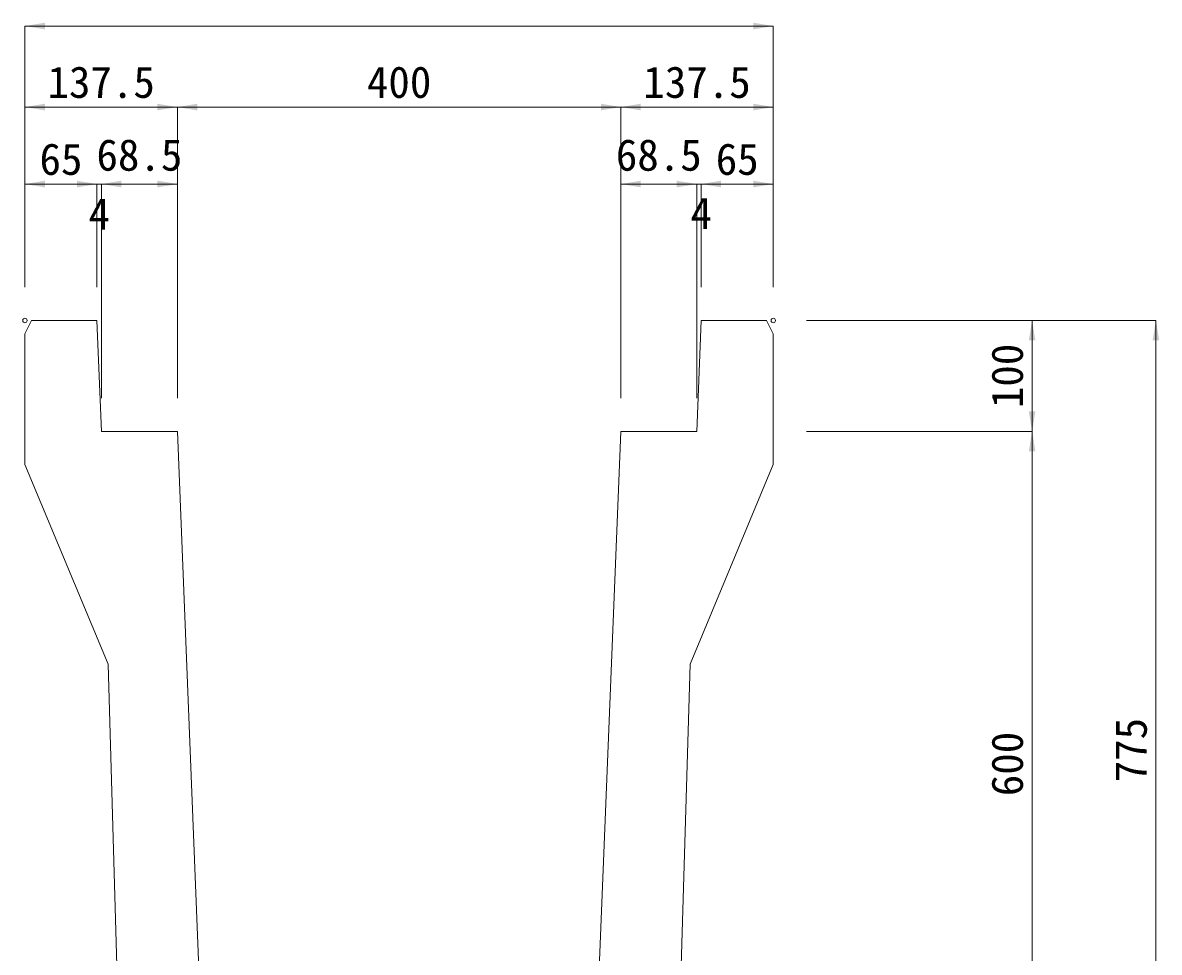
# Model space of a CAD drawing. Units: millimetres at full size; some dimension numbers follow another scale. Extents: x 190759 to 276146, y -52712 to -16236.
# Drawn here: x 243699 to 244725, y -39479 to -38640 of the extents above; entities that cross this region are included whole.
import ezdxf
from ezdxf.enums import TextEntityAlignment as Align

# ---------------------------------------------------------------- set-up
doc = ezdxf.new("R2010")
doc.units = ezdxf.units.MM
doc.header["$LTSCALE"] = 18
for name, color, linetype, lineweight in [('寸法線', 7, 'Continuous', 9), ('本体', 2, 'Continuous', 13), ('補助線', 8, 'Continuous', 13)]:
    doc.layers.add(name, color=color, linetype=linetype, lineweight=lineweight)
doc.styles.add('ＭＳ ゴシック', font='')
doc.styles.get('ＭＳ ゴシック').set_extended_font_data('MS Gothic')

# ---------------------------------------------------------------- blocks, each defined once
blk = doc.blocks.new('filled_arrow')
at = {"color": 0, "linetype": 'Continuous', "lineweight": -2}
blk.add_solid([(7.5, 1.25), (0, 0), (7.5, -1.25)], dxfattribs=at)

msp = doc.modelspace()

# ---------------------------------------------------------------- linework, layer by layer
at = {"layer": '寸法線'}
for p, q in [((243701.49, -38643.17), (244376.49, -38643.17)), ((243701.49, -38878.73), (243701.49, -38643.17)), ((244376.49, -38878.73), (244376.49, -38643.17)), ((243701.49, -38716.22), (243838.99, -38716.22)), ((243701.49, -38878.73), (243701.49, -38716.22)), ((243838.99, -38716.22), (244238.99, -38716.22)), ((243838.99, -38978.73), (243838.99, -38716.22)), ((243838.99, -38978.73), (243838.99, -38716.22)), ((244238.99, -38978.73), (244238.99, -38716.22)), ((244238.99, -38716.22), (244376.49, -38716.22)), ((244238.99, -38978.73), (244238.99, -38716.22)), ((244376.49, -38878.73), (244376.49, -38716.22)), ((243701.49, -38785.65), (243766.48, -38785.65)), ((243701.49, -38878.73), (243701.49, -38785.65)), ((243730.48, -38785.65), (243806.48, -38785.65)), ((243766.48, -38878.73), (243766.48, -38785.65)), ((243766.48, -38878.73), (243766.48, -38785.65)), ((243770.48, -38978.73), (243770.48, -38785.65)), ((243770.48, -38785.65), (243838.99, -38785.65)), ((243770.48, -38978.73), (243770.48, -38785.65)), ((243838.99, -38978.73), (243838.99, -38785.65)), ((244238.99, -38785.65), (244307.48, -38785.65)), ((244238.99, -38978.73), (244238.99, -38785.65)), ((244271.48, -38785.65), (244347.48, -38785.65)), ((244307.48, -38978.73), (244307.48, -38785.65)), ((244307.48, -38978.73), (244307.48, -38785.65)), ((244311.48, -38878.73), (244311.48, -38785.65)), ((244311.48, -38785.65), (244376.49, -38785.65)), ((244311.48, -38878.73), (244311.48, -38785.65)), ((244376.49, -38878.73), (244376.49, -38785.65)), ((244406.49, -38908.73), (244609.97, -38908.73)), ((244406.49, -38908.73), (244721.69, -38908.73)), ((244609.97, -39008.73), (244609.97, -38908.73)), ((244721.69, -39683.73), (244721.69, -38908.73)), ((244406.49, -39008.73), (244609.97, -39008.73)), ((244406.49, -39008.73), (244609.97, -39008.73)), ((244609.97, -39608.73), (244609.97, -39008.73))]:
    msp.add_line(p, q, dxfattribs=at)
at = {"layer": '本体'}
for p, q in [((243701.49, -38920.73), (243707.49, -38908.73)), ((243707.49, -38908.73), (243766.48, -38908.73)), ((243766.48, -38908.73), (243770.48, -39008.73)), ((244311.48, -38908.73), (244307.48, -39008.73)), ((244370.48, -38908.73), (244311.48, -38908.73)), ((244376.49, -38920.73), (244370.48, -38908.73)), ((243701.49, -39038.73), (243701.49, -38920.73)), ((244376.49, -39038.73), (244376.49, -38920.73)), ((243770.48, -39008.73), (243838.99, -39008.73)), ((243860.3, -39541.53), (243838.99, -39008.73)), ((244217.67, -39541.53), (244238.99, -39008.73)), ((244307.48, -39008.73), (244238.99, -39008.73)), ((243701.49, -39038.73), (243776.48, -39218.73)), ((244376.49, -39038.73), (244301.48, -39218.73)), ((243776.48, -39218.73), (243789.44, -39658.19)), ((244301.48, -39218.73), (244288.53, -39658.19))]:
    msp.add_line(p, q, dxfattribs=at)
at = {"layer": '補助線'}
for centre in [(243701.49, -38908.73), (244376.49, -38908.73)]:
    msp.add_circle(centre, 2, dxfattribs=at)

# ---------------------------------------------------------------- block references
at = {"layer": '寸法線', "xscale": 2.4, "yscale": 2.4}
for p in [(243701.49, -38643.17), (243701.49, -38716.22), (243838.99, -38716.22), (244238.99, -38716.22), (243701.49, -38785.65), (243770.48, -38785.65), (243770.48, -38785.65), (244238.99, -38785.65), (244311.48, -38785.65), (244311.48, -38785.65)]:
    msp.add_blockref('filled_arrow', p, dxfattribs=at)
for p, rotation in [((244376.49, -38643.17), 180), ((243838.99, -38716.22), 180), ((244238.99, -38716.22), 180), ((244376.49, -38716.22), 180), ((243766.48, -38785.65), 180), ((243766.48, -38785.65), 180), ((243838.99, -38785.65), 180), ((244307.48, -38785.65), 180), ((244307.48, -38785.65), 180), ((244376.49, -38785.65), 180), ((244609.97, -38908.73), 270), ((244721.69, -38908.73), 270), ((244609.97, -39008.73), 90), ((244609.97, -39008.73), 270)]:
    msp.add_blockref('filled_arrow', p, dxfattribs=dict(at, rotation=rotation))

# ---------------------------------------------------------------- texts
at = {"layer": '寸法線', "style": 'ＭＳ ゴシック'}
for s, p in [('137.5', (243770.24, -38693.72)), ('400', (244038.99, -38693.72)), ('137.5', (244307.74, -38693.72)), ('65', (243733.99, -38763.15)), ('68.5', (243804.74, -38759.4)), ('68.5', (244273.24, -38759.4)), ('65', (244343.99, -38763.15)), ('4', (243768.48, -38812.69)), ('4', (244311.48, -38811.98))]:
    msp.add_text(s, height=28.48, dxfattribs=at).set_placement(p, align=Align.MIDDLE_CENTER)
for s, p in [('100', (244587.47, -38958.73)), ('775', (244699.19, -39296.23)), ('600', (244587.47, -39308.73))]:
    msp.add_text(s, height=28.48, rotation=90, dxfattribs=at).set_placement(p, align=Align.MIDDLE_CENTER)

doc.saveas('drawing.dxf')
